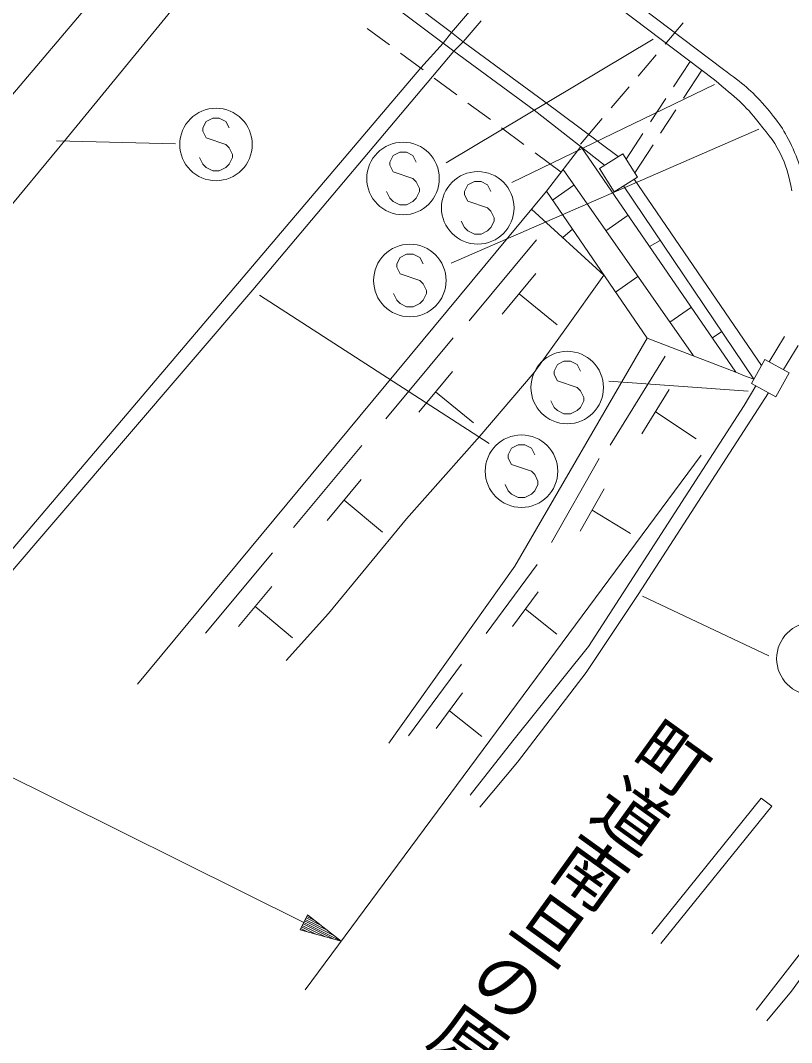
# Model space of a CAD drawing. Units: millimetres, scale not verified. Extents: x 40000 to 680000, y 20000 to 380000.
# Drawn here: x 152431 to 180070, y 239602 to 276244 of the extents above; entities that cross this region are included whole.
import ezdxf
from ezdxf.enums import TextEntityAlignment as Align

# ---------------------------------------------------------------- set-up
doc = ezdxf.new("R2010")
doc.units = ezdxf.units.MM
doc.header["$LTSCALE"] = 1000
doc.linetypes.add('CHAIN', pattern=[18.5, 12, -1.5, 3.5, -1.5])
for name, color, linetype, lineweight in [('M-BGD', 7, 'Continuous', 13), ('M-BMK', 2, 'CHAIN', 13), ('M-STR-HTXT', 7, 'Continuous', 13), ('M-STR-STRC', 7, 'Continuous', 13), ('M-STR-STRD', 7, 'Continuous', 13)]:
    doc.layers.add(name, color=color, linetype=linetype, lineweight=lineweight)
doc.layers.add('M-BGD-HTXT', color=7, linetype='Continuous')
doc.styles.add('@ＭＳ ゴシック', font='')
doc.styles.get('@ＭＳ ゴシック').set_extended_font_data('@MS Gothic')

msp = doc.modelspace()

# ---------------------------------------------------------------- linework, layer by layer
at = {"layer": 'M-BGD'}
for p, q in [((151961, 273361), (158264, 280840)), ((161359, 280727), (167878, 275816)), ((161020, 280388), (167578, 275427)), ((154077, 272006), (160173, 279457)), ((167878, 275816), (168521, 276568)), ((164854, 275961), (165657, 275366)), ((168301, 275477), (168944, 276229)), ((175542, 275396), (176188, 276159)), ((167578, 275427), (167878, 275816)), ((167878, 275816), (168301, 275477)), ((166777, 274546), (167578, 275427)), ((167963, 275139), (167578, 275427)), ((168301, 275477), (167963, 275139)), ((168301, 275477), (171180, 273361)), ((160766, 266587), (167963, 275139)), ((166059, 275069), (166863, 274474)), ((167963, 275139), (170841, 273022)), ((174573, 274251), (175219, 275014)), ((150606, 255496), (166777, 274546)), ((175834, 273861), (176431, 274777)), ((176196, 273459), (176849, 274461)), ((167265, 274176), (168069, 273581)), ((173604, 273106), (174250, 273869)), ((171180, 273361), (173859, 271366)), ((175015, 272605), (175561, 273443)), ((168470, 273284), (169274, 272689)), ((170841, 273022), (173370, 271059)), ((175377, 272202), (175923, 273040)), ((172506, 271810), (173281, 272725)), ((169676, 272391), (170480, 271796)), ((143325, 259052), (154077, 272006)), ((174145, 271270), (174742, 272186)), ((171283, 270127), (172518, 271723)), ((172518, 271723), (178078, 263636)), ((174451, 270782), (175104, 271784)), ((170882, 271499), (171812, 270810)), ((171878, 270895), (176555, 264216)), ((174433, 270558), (178990, 263872)), ((171283, 270127), (156628, 252448)), ((174890, 264851), (171283, 270127)), ((171504, 269804), (172268, 270339)), ((174042, 270312), (178723, 263388)), ((173343, 267113), (170748, 269480)), ((173415, 268701), (174212, 269259)), ((171869, 268458), (172220, 268757)), ((168513, 265478), (170930, 268382)), ((174980, 268142), (175365, 268355)), ((169698, 265720), (170907, 267172)), ((171942, 265148), (173343, 267113)), ((173761, 266502), (174562, 267062)), ((151114, 255327), (160766, 266587)), ((170303, 266446), (171673, 265336)), ((175709, 265424), (176478, 265963)), ((171518, 264556), (171942, 265148)), ((177236, 264861), (177567, 265098)), ((165522, 261962), (167936, 264862)), ((174890, 264851), (170146, 256676)), ((170841, 263624), (171518, 264556)), ((178078, 263636), (174890, 264851)), ((179263, 264010), (179815, 264909)), ((180305, 264590), (179778, 263726)), ((173567, 261017), (175545, 264208)), ((166706, 262204), (167913, 263654)), ((168894, 261338), (170841, 263624)), ((178078, 263636), (178384, 263506)), ((178384, 263506), (178723, 263388)), ((178377, 262439), (178784, 263144)), ((167309, 262929), (168671, 261813)), ((174567, 255665), (179245, 262889)), ((174700, 261419), (175689, 263015)), ((172789, 253803), (178377, 262439)), ((175194, 262217), (176652, 261244)), ((166269, 258375), (168894, 261338)), ((162222, 258069), (164670, 261011)), ((171463, 257527), (173173, 260544)), ((163422, 258315), (164646, 259785)), ((172494, 257939), (173349, 259448)), ((164034, 259050), (165403, 257903)), ((172921, 258693), (174302, 257849)), ((163475, 254988), (166269, 258375)), ((159064, 254275), (161470, 257157)), ((170146, 256676), (165635, 250338)), ((169119, 254261), (170947, 256746)), ((160242, 254515), (161445, 255956)), ((170073, 254516), (170987, 255759)), ((172704, 252871), (174567, 255665)), ((160844, 255235), (162188, 254112)), ((170530, 255137), (171660, 254246)), ((161951, 253295), (163475, 254988)), ((170079, 250416), (172789, 253803)), ((166345, 250593), (168236, 253162)), ((170249, 249654), (172704, 252871)), ((167332, 250857), (168277, 252142)), ((167805, 251499), (168973, 250577)), ((168555, 248469), (170079, 250416)), ((168894, 248045), (170249, 249654)), ((180070, 241441), (184557, 247707)), ((178800, 240764), (182610, 245675)), ((180070, 241441), (179189, 240387))]:
    msp.add_line(p, q, dxfattribs=at)
for points in [[(174021, 271468), (173182, 270941), (173709, 270103), (174547, 270629)], [(179112, 264093), (178634, 263226), (179501, 262748), (179979, 263615)]]:
    msp.add_lwpolyline(points, close=True, dxfattribs=at)
at = {"layer": 'M-BMK'}
msp.add_open_spline([(177301, 281709), (179561, 280129), (180180, 279721), (182055, 278492), (185281, 276377), (187117, 275230), (190483, 273345), (192503, 272214), (193651, 271605), (195735, 270596), (197817, 269588), (198972, 268977), (201149, 268192), (204400, 267019), (206242, 266346), (209633, 265679), (212001, 265213), (213349, 265040), (215753, 264828), (219688, 264481), (221172, 264684), (225865, 264992)], degree=3, knots=[0, 0, 0, 0, 1, 1, 1, 2, 2, 2, 3, 3, 3, 4, 4, 4, 5, 5, 5, 6, 6, 6, 7, 7, 7, 7], dxfattribs=at)
at = {"layer": 'M-STR-HTXT'}
for p, q in [((162587, 243910), (106890, 271607)), ((162638, 241497), (176832, 260660)), ((162721, 244179), (162454, 243641)), ((162667, 244071), (163205, 243804)), ((162963, 243991), (162694, 244125)), ((163930, 243242), (162721, 244179)), ((162749, 243561), (162480, 243695)), ((162507, 243749), (163044, 243482)), ((163340, 243402), (162534, 243802)), ((162561, 243856), (163635, 243322)), ((163930, 243242), (162587, 243910)), ((162614, 243964), (163688, 243429)), ((163447, 243617), (162641, 244017)), ((163930, 243242), (162454, 243641))]:
    msp.add_line(p, q, dxfattribs=at)
at = {"layer": 'M-STR-STRC'}
for p, q in [((175114, 275577), (167692, 271135)), ((177307, 273942), (170048, 270440)), ((159086, 272626), (158968, 272389)), ((159323, 272744), (159086, 272626)), ((159559, 272744), (159323, 272744)), ((159795, 272626), (159559, 272744)), ((159914, 272389), (159795, 272626)), ((158968, 272389), (158968, 272271)), ((158968, 272271), (159086, 272035)), ((178899, 272344), (167873, 267547)), ((157994, 271822), (153727, 271931)), ((159086, 272035), (159795, 271798)), ((159795, 271798), (159914, 271680)), ((159914, 271680), (160032, 271444)), ((166027, 271524), (165791, 271406)), ((166263, 271524), (166027, 271524)), ((166500, 271406), (166263, 271524)), ((158968, 271089), (158850, 271326)), ((160032, 271326), (159914, 271089)), ((160032, 271444), (160032, 271326)), ((165791, 271406), (165672, 271169)), ((165672, 271169), (165672, 271051)), ((166618, 271169), (166500, 271406)), ((159086, 270971), (158968, 271089)), ((159323, 270853), (159086, 270971)), ((159559, 270853), (159323, 270853)), ((159795, 270971), (159559, 270853)), ((159914, 271089), (159795, 270971)), ((165672, 271051), (165791, 270815)), ((165791, 270815), (166500, 270578)), ((166500, 270578), (166618, 270460)), ((166618, 270460), (166736, 270224)), ((168704, 270471), (168467, 270353)), ((168940, 270471), (168704, 270471)), ((169177, 270353), (168940, 270471)), ((165672, 269869), (165554, 270106)), ((166736, 270106), (166618, 269869)), ((166736, 270224), (166736, 270106)), ((168467, 270353), (168349, 270116)), ((168349, 270116), (168349, 269998)), ((169295, 270116), (169177, 270353)), ((165791, 269751), (165672, 269869)), ((166027, 269633), (165791, 269751)), ((166500, 269751), (166263, 269633)), ((166618, 269869), (166500, 269751)), ((168349, 269998), (168467, 269762)), ((168467, 269762), (169177, 269525)), ((166263, 269633), (166027, 269633)), ((169177, 269525), (169295, 269407)), ((169295, 269407), (169413, 269171)), ((168349, 268816), (168231, 269053)), ((169413, 269053), (169295, 268816)), ((169413, 269171), (169413, 269053)), ((168467, 268698), (168349, 268816)), ((168704, 268580), (168467, 268698)), ((169177, 268698), (168940, 268580)), ((169295, 268816), (169177, 268698)), ((168940, 268580), (168704, 268580)), ((166272, 267868), (166036, 267750)), ((166508, 267868), (166272, 267868)), ((166745, 267750), (166508, 267868)), ((166036, 267750), (165917, 267513)), ((165917, 267513), (165917, 267395)), ((166863, 267513), (166745, 267750)), ((165917, 267395), (166036, 267159)), ((166036, 267159), (166745, 266922)), ((166745, 266922), (166863, 266804)), ((166863, 266804), (166981, 266568)), ((169237, 261073), (161000, 266394)), ((165917, 266213), (165799, 266450)), ((166981, 266450), (166863, 266213)), ((166981, 266568), (166981, 266450)), ((166036, 266095), (165917, 266213)), ((166272, 265977), (166036, 266095)), ((166745, 266095), (166508, 265977)), ((166863, 266213), (166745, 266095)), ((166508, 265977), (166272, 265977)), ((171675, 263911), (171557, 263674)), ((171912, 264029), (171675, 263911)), ((172148, 264029), (171912, 264029)), ((172384, 263911), (172148, 264029)), ((172503, 263674), (172384, 263911)), ((171557, 263674), (171557, 263556)), ((171557, 263556), (171675, 263320)), ((171675, 263320), (172384, 263083)), ((178512, 262951), (173519, 263316)), ((172384, 263083), (172503, 262965)), ((172503, 262965), (172621, 262729)), ((172621, 262729), (172621, 262611)), ((171557, 262374), (171439, 262611)), ((171675, 262256), (171557, 262374)), ((172503, 262374), (172384, 262256)), ((172621, 262611), (172503, 262374)), ((171912, 262138), (171675, 262256)), ((172148, 262138), (171912, 262138)), ((172384, 262256), (172148, 262138)), ((170035, 260913), (169917, 260676)), ((170272, 261031), (170035, 260913)), ((170508, 261031), (170272, 261031)), ((170744, 260913), (170508, 261031)), ((170863, 260676), (170744, 260913)), ((169917, 260676), (169917, 260558)), ((169917, 260558), (170035, 260322)), ((170035, 260322), (170744, 260085)), ((170744, 260085), (170863, 259967)), ((170863, 259967), (170981, 259731)), ((169917, 259376), (169799, 259613)), ((170981, 259613), (170863, 259376)), ((170981, 259731), (170981, 259613)), ((170035, 259258), (169917, 259376)), ((170272, 259140), (170035, 259258)), ((170508, 259140), (170272, 259140)), ((170744, 259258), (170508, 259140)), ((170863, 259376), (170744, 259258)), ((179253, 253464), (174725, 255601))]:
    msp.add_line(p, q, dxfattribs=at)
for centre in [(159441, 271798), (166145, 270578), (168822, 269525), (166390, 266922), (172030, 263083), (170390, 260085), (180835, 253364)]:
    msp.add_circle(centre, 1300, dxfattribs=at)
at = {"layer": 'M-STR-STRD'}
for p, q in [((177630, 274483), (147598, 297274)), ((177305, 274115), (147238, 296912)), ((178985, 248359), (175061, 243504)), ((175388, 243156), (179367, 248077)), ((179367, 248077), (178985, 248359))]:
    msp.add_line(p, q, dxfattribs=at)
for points in [[(180610, 269731), (180485, 270593), (180441, 270940), (180124, 271641), (179827, 272298), (179579, 272636), (179110, 273183), (178609, 273767), (178343, 273957), (177630, 274483)], [(180081, 270132), (179978, 270678), (179929, 270884), (179733, 271330), (179501, 271858), (179269, 272103), (178914, 272558), (178376, 273248), (178087, 273455), (177305, 274115)]]:
    msp.add_open_spline(points, degree=3, knots=[0, 0, 0, 0, 1, 1, 1, 2, 2, 2, 3, 3, 3, 3], dxfattribs=at)

# ---------------------------------------------------------------- texts
at = {"layer": 'M-BGD-HTXT', "style": '@ＭＳ ゴシック'}
msp.add_text('町道南旦の原線', height=1833, rotation=234.204, dxfattribs=at).set_placement((175326, 251664), align=Align.BOTTOM_LEFT)

doc.saveas('drawing.dxf')
